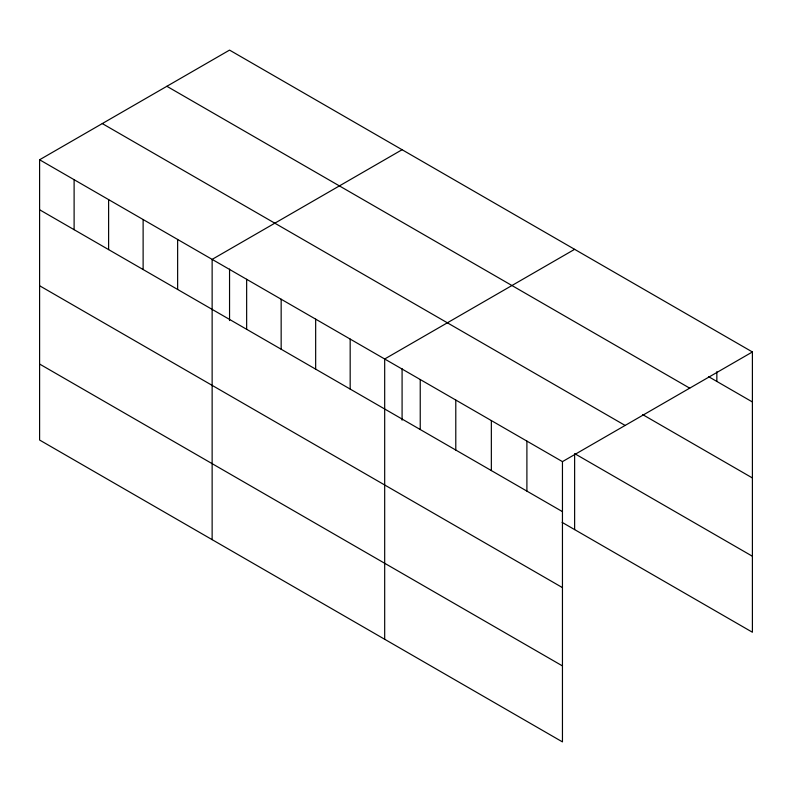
<?xml version="1.0" encoding="UTF-8"?>
<svg xmlns="http://www.w3.org/2000/svg" width="792" height="792" viewBox="0 0 792 792"><rect width="100%" height="100%" fill="white"/><g stroke="black" fill="none" stroke-linecap="round" stroke-linejoin="round"><path stroke-width="1.19" d="M39.6 159.766L562.449 461.627L562.449 741.896L39.6 440.035L39.6 159.766L229.551 50.104L752.4 351.965L752.4 632.234L562.082 522.354M402.088 149.718L212.137 259.38L212.137 539.649M574.626 249.332L384.684 358.994L384.684 639.263M562.449 461.627L752.4 351.965M708.484 376.606L752.4 401.96M166.865 86.288L689.713 388.159M642.599 414.562L752.4 477.952M102.287 123.572L625.136 425.443M752.4 556.241L574.626 453.608L574.626 529.601M39.6 209.761L562.449 511.632M39.6 285.754L562.449 587.614M39.6 364.043L562.449 665.914M716.849 371.686L716.849 381.437M526.898 441.104L526.898 491.099M491.347 420.582L491.347 470.577M455.786 400.049L455.786 450.054M420.235 379.526L420.235 429.521M402.088 368.706L402.088 420.176M350.173 339.075L350.173 389.07M315.662 319.146L315.662 369.151M281.16 299.228L281.16 349.223M246.649 279.309L246.649 329.304M229.551 269.082L229.551 320.562M177.636 239.461L177.636 289.456M143.124 219.532L143.124 269.537M108.613 199.614L108.613 249.609M74.111 179.685L74.111 229.69"/></g></svg>
